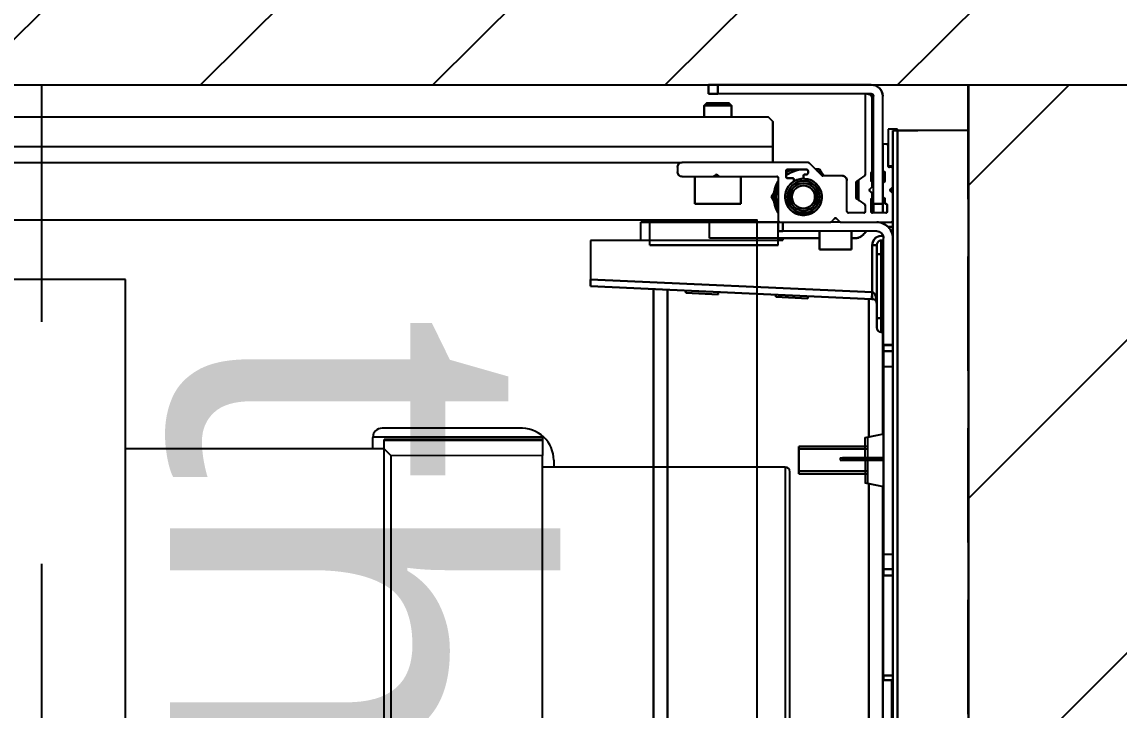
# Model space of a CAD drawing. Extents: x -2932 to 12371, y 2178 to 6224.
# Drawn here: x 5266.43 to 5290.38, y 4120.73 to 4135.76 of the extents above; entities that cross this region are included whole.
import ezdxf
from ezdxf import colors
from ezdxf.entities.mleader import LeaderData, LeaderLine
from ezdxf.math import Vec2, Vec3

# ---------------------------------------------------------------- set-up
doc = ezdxf.new("R2010")
doc.units = 0
doc.header["$PDMODE"] = 67
for name, pattern in [('prlm_ef', [0.165, 0.1, -0.065]), ('Style de ligne -1', [0.41664, 0.20828, -0.20836]), ('Style de ligne -13', [0.147638, 0.098425, -0.049213])]:
    doc.linetypes.add(name, pattern=pattern)
doc.layers.get('0').update_dxf_attribs({"color": 252})
doc.layers.add('_GAZELEC-BOITE INCORPO', color=36, linetype='Continuous', lineweight=18)
doc.layers.add('_GAZELEC-RESERVATION', color=1, linetype='Continuous', lineweight=18)
for name, color, linetype in [('_GAZELEC-EAU CHAUDE', 1, 'Continuous'), ('B aménagement intérieur', 252, 'Continuous'), ('B GÈnÈral_Hatch', 252, 'Continuous'), ('B Général', 252, 'Continuous'), ('C ANNOTATIONS-prestations', 252, 'Continuous'), ('D SURFACES-shab', 252, 'Continuous'), ('GAZ-GAZ N-1', 202, 'Continuous'), ('MTI900_Alu', 252, 'Continuous'), ('prlm-CHAUFF', 30, 'Continuous'), ('prlm-EAU-EF', 161, 'Continuous')]:
    doc.layers.add(name, color=color, linetype=linetype)
doc.styles.add('Arial', font='arial.ttf')
doc.styles.add('prlm-chauff', font='trebucbi.ttf', dxfattribs={"height": 18})
doc.styles.get("Standard").update_dxf_attribs({"font": 'isocp.shx', "height": 15})
doc.dimstyles.new('200', dxfattribs={"dimscale": 0.1, "dimtxt": 150, "dimasz": 25, "dimexe": 50, "dimexo": 50, "dimgap": 20, "dimtad": 1, "dimdec": 0, "dimdsep": 46, "dimtxsty": 'Arial', "dimblk1": 'DOTBLANK', "dimblk2": 'DOTBLANK', "dimsah": 1, "dimcen": 25, "dimclrd": 5, "dimclre": 5, "dimadec": 0, "dimazin": 0, "dimtfac": 1, "dimtdec": 0, "dimtmove": 0, "dimatfit": 3, "dimldrblk": 'DOTBLANK', "dimfxl": 50, "dimtolj": 1, "dimtzin": 0, "dimarcsym": 0})

# ---------------------------------------------------------------- blocks, each defined once
blk = doc.blocks.new('A n1.Groupe-6-1')
at = {"layer": 'B Général', "linetype": 'Style de ligne -1', "ltscale": 25.4, "flags": 128}
blk.add_lwpolyline([(-35.4, 7.6), (35.6, 7.6), (35.6, -32.4), (-35.4, -32.4)], close=True, dxfattribs=at)
blk = doc.blocks.new('A n1.WC-plan-PMR')
at = {"layer": 'B Général'}
blk.add_blockref('A n1.Groupe-6-1', (0, 0), dxfattribs=at)
blk = doc.blocks.new('A n1.Groupe-7-1')
at = {"layer": 'B GÈnÈral_Hatch', "linetype": 'Continuous'}
h = blk.add_hatch(dxfattribs=at)
h.set_pattern_fill('F_P__SOFFITE', color=256, style=0, pattern_type=2)
h.set_pattern_definition([(45, (0, 0.2205), (-3.5277778, 3.3072917), [])])
h.paths.add_polyline_path([(5287.089, 4134.389), (5417.089, 4134.389), (5417.089, 3989.389), (5287.089, 3989.389)])
at = {"layer": 'B Général', "linetype": 'Style de ligne -13', "ltscale": 25.4, "flags": 128}
blk.add_lwpolyline([(5287.089, 4134.389), (5417.089, 4134.389), (5417.089, 3989.389), (5287.089, 3989.389)], close=True, dxfattribs=at)
at = {"layer": 'D SURFACES-shab', "lineweight": 18, "flags": 128}
blk.add_lwpolyline([(5287.089, 3989.389), (5287.089, 4134.389), (5417.089, 4134.389), (5417.089, 3989.389)], close=True, dxfattribs=at)
at = {"layer": 'B Général', "rotation": 180}
blk.add_blockref('A n1.WC-plan-PMR', (5302.465, 4101.989), dxfattribs=at)
blk = doc.blocks.new('A n1.gaine 150_70')
at = {"layer": 'B Général', "linetype": 'Continuous'}
blk.add_line((18.5, 36.305), (-69, 36.305), dxfattribs=at)
at = {"layer": 'B Général', "linetype": 'Continuous', "flags": 128}
for points in [[(-70, 36.305), (19.5, 36.305), (19.5, -2.715), (-70, -2.715)], [(-70, -2.7), (-70, 36.3), (19.5, 36.3), (19.5, -2.7)]]:
    blk.add_lwpolyline(points, close=True, dxfattribs=at)
at = {"layer": 'C ANNOTATIONS-prestations'}
for p, q in [((-69, 36.305), (-69, 35.205)), ((-69, 35.205), (-69, 34.755)), ((-69.03, 34.755), (-69.03, 34.555)), ((-69, 34.755), (-69.03, 34.755)), ((-69, 34.655), (-69, 34.755)), ((-69, 34.755), (18.5, 34.755)), ((-69.03, 34.555), (-68.23, 34.555)), ((18.5, 34.655), (-69, 34.655)), ((-68.7, 34.525), (-68.7, 34.465)), ((-68.23, 34.555), (-68.67, 34.555)), ((-68.23, 34.555), (-68.23, 34.655)), ((-68.2, 34.625), (-68.2, 34.585)), ((-67.771, 34.655), (-67.721, 34.606)), ((-67.736, 34.62), (-67.664, 34.62)), ((-67.679, 34.606), (-67.629, 34.655)), ((-67.4, 34.505), (-67.4, 34.485)), ((-67.23, 34.535), (-67.37, 34.535)), ((-67.2, 34.505), (-67.2, 34.215)), ((-67, 34.625), (-67, 34.655)), ((-67, 33.517), (-67, 34.625)), ((-66.9, 34.55), (-66.9, 34.655)), ((-64.317, 34.455), (-64.317, 34.655)), ((-64.182, 34.655), (-64.182, 34.455)), ((-63.85, 34.455), (-63.85, 34.655)), ((-59.75, 34.455), (-59.75, 34.655)), ((-59.418, 34.455), (-59.418, 34.655)), ((-59.283, 34.655), (-59.283, 34.455)), ((-57.1, 34.455), (-57.1, 34.655)), ((-57, 34.655), (-57, 34.455)), ((-23.583, 34.635), (-57, 34.635)), ((-67.4, 34.435), (-69.75, 34.435)), ((-68.67, 34.435), (-68.135, 34.435)), ((-67.904, 34.485), (-68.076, 34.485)), ((-67.94, 34.485), (-67.901, 34.446)), ((-67.901, 34.446), (-67.868, 34.446)), ((-67.845, 34.435), (-67.56, 34.435)), ((-67.537, 34.446), (-67.499, 34.446)), ((-67.4, 34.485), (-67.501, 34.485)), ((-67.499, 34.446), (-67.46, 34.485)), ((-67.4, 34.435), (-67.2, 34.435)), ((-67.4, 34.235), (-67.4, 34.435)), ((-66.8, 34.305), (-66.8, 32.255)), ((-64.317, 34.455), (-66.65, 34.455)), ((-66.6, 34.405), (-66.6, 34.455)), ((-66.6, 34.405), (-66.3, 34.405)), ((-66.3, 34.305), (-66.5, 34.305)), ((-66.5, 34.205), (-66.5, 34.305)), ((-66.3, 34.455), (-66.3, 34.405)), ((-66.3, 34.405), (-64.9, 34.405)), ((-66.3, 34.405), (-66.3, 34.305)), ((-64.9, 34.305), (-66.3, 34.305)), ((-64.9, 34.405), (-64.9, 34.455)), ((-64.9, 34.405), (-64.6, 34.405)), ((-64.9, 34.405), (-64.9, 34.305)), ((-64.7, 34.305), (-64.9, 34.305)), ((-64.6, 34.455), (-64.6, 34.405)), ((-62.366, 34.435), (-64.6, 34.435)), ((-64.182, 34.455), (-64.317, 34.455)), ((-63.85, 34.455), (-64.182, 34.455)), ((-59.75, 34.455), (-63.85, 34.455)), ((-62.37, 34.455), (-62.3, 34.105)), ((-61.85, 34.455), (-61.85, 33.696)), ((-61.8, 34.455), (-61.8, 33.696)), ((-61.3, 34.105), (-61.23, 34.455)), ((-23.65, 34.435), (-61.234, 34.435)), ((-59.418, 34.455), (-59.75, 34.455)), ((-59.283, 34.455), (-59.418, 34.455)), ((-57.1, 34.455), (-59.283, 34.455)), ((-57, 34.455), (-57.1, 34.455)), ((-70, 34.185), (-70, 30.835)), ((-69.8, 34.185), (-69.8, 30.835)), ((-69.8, 34.105), (-69.8, 34.085)), ((-69.77, 34.055), (-68.041, 34.055)), ((-67.4, 34.235), (-69.75, 34.235)), ((-68.105, 34.205), (-69.7, 34.205)), ((-68.077, 34.185), (-67.903, 34.185)), ((-68.016, 34.042), (-67.929, 33.918)), ((-67.9, 34.235), (-67.9, 34.185)), ((-67.783, 34.205), (-67.875, 34.205)), ((-67.857, 34.185), (-67.857, 34.235)), ((-67.762, 34.196), (-67.721, 34.156)), ((-67.679, 34.156), (-67.638, 34.196)), ((-67.53, 34.205), (-67.617, 34.205)), ((-67.543, 34.185), (-67.543, 34.235)), ((-67.23, 34.185), (-67.502, 34.185)), ((-67.5, 34.185), (-67.5, 34.235)), ((-67.471, 33.918), (-67.384, 34.042)), ((-67.2, 34.235), (-67.4, 34.235)), ((-67.359, 34.055), (-67.23, 34.055)), ((-67.2, 34.025), (-67.2, 33.685)), ((-65.471, 34.205), (-66.5, 34.205)), ((-65.75, 28.055), (-65.471, 34.205)), ((-65.321, 34.198), (-65.6, 28.055)), ((-65.471, 34.205), (-65.47, 34.21)), ((-65.321, 34.198), (-65.471, 34.205)), ((-65.324, 34.135), (-62.306, 34.135)), ((-65.32, 34.21), (-65.321, 34.198)), ((-62.3, 34.105), (-61.85, 34.105)), ((-62.1, 34.105), (-62.1, 32.605)), ((-62.039, 34.105), (-62.039, 32.605)), ((-61.8, 34.105), (-61.3, 34.105)), ((-61.561, 34.105), (-61.561, 32.605)), ((-61.5, 32.605), (-61.5, 34.105)), ((-61.294, 34.135), (-23.75, 34.135)), ((-67.904, 33.905), (-67.496, 33.905)), ((-67.9, 33.905), (-67.9, 33.875)), ((-67.9, 33.875), (-67.5, 33.875)), ((-67.9, 33.875), (-67.88, 33.855)), ((-67.88, 33.855), (-67.52, 33.855)), ((-67.857, 33.855), (-67.857, 33.905)), ((-67.543, 33.855), (-67.543, 33.905)), ((-67.52, 33.855), (-67.5, 33.875)), ((-67.5, 33.875), (-67.5, 33.905)), ((-66.65, 33.755), (-66.65, 33.852)), ((-68.01, 33.555), (-68.01, 33.127)), ((-67.23, 33.655), (-67.91, 33.655)), ((-66.4, 33.755), (-66.8, 33.755)), ((-66.4, 33.055), (-66.4, 33.755)), ((-61.85, 33.696), (-61.8, 33.696)), ((-61.85, 33.696), (-61.85, 33.56)), ((-61.85, 33.56), (-61.8, 33.56)), ((-61.8, 33.696), (-61.8, 33.56)), ((-67.079, 33.426), (-67.009, 33.496)), ((-67.009, 33.314), (-67.079, 33.384)), ((-67, 33.517), (-67, 33.293)), ((-67, 32.185), (-67, 33.293)), ((-68.019, 33.106), (-68.291, 32.834)), ((-68.156, 33.055), (-68.056, 33.113)), ((-68.156, 32.969), (-68.156, 33.055)), ((-66.8, 33.055), (-66.4, 33.055)), ((-66.65, 32.155), (-66.65, 33.055)), ((-68.3, 32.813), (-68.3, 30.055)), ((-67.2, 32.899), (-67.2, 32.511)), ((-68.15, 32.775), (-68.15, 32.355)), ((-68.07, 32.805), (-68.12, 32.805)), ((-68.04, 32.735), (-68.04, 32.775)), ((-67.979, 32.705), (-68.01, 32.705)), ((-65.334, 32.803), (-65.384, 32.805)), ((-65.334, 32.803), (-65.366, 32.101)), ((-61.5, 32.605), (-62.1, 32.605)), ((-68.104, 32.325), (-68.15, 32.351)), ((-67.96, 32.355), (-67.96, 32.465)), ((-67.93, 32.495), (-67.907, 32.495)), ((-68.12, 32.325), (-67.99, 32.325)), ((-68, 30.867), (-68, 32.125)), ((-67.97, 32.155), (-67.03, 32.155)), ((-67, 32.255), (-66.8, 32.255)), ((-67, 32.155), (-67, 32.185)), ((-67, 30.655), (-67, 32.155)), ((-66.8, 32.155), (-67, 32.155)), ((-66.8, 32.255), (-66.8, 32.155)), ((-66.65, 32.155), (-66.8, 32.155)), ((-66.65, 32.257), (-66.61, 32.255)), ((-66.5, 32.155), (-66.65, 32.155)), ((-66.65, 32.155), (-66.65, 30.655)), ((-66.61, 32.255), (-66.601, 28.055)), ((-66.5, 29.355), (-66.5, 32.155)), ((-65.416, 32.104), (-65.366, 32.101)), ((-69.2, 32.035), (-69.3, 31.935)), ((-69.3, 1.435), (-69.3, 31.935)), ((-69.2, 32.035), (-68.65, 32.035)), ((-68.65, 32.035), (-68.3, 32.035)), ((-68.65, 1.335), (-68.65, 32.035)), ((-67.55, 32.005), (-67.65, 32.063)), ((-67.45, 32.063), (-67.55, 32.005)), ((-69.55, 31.135), (-69.6, 31.085)), ((-69.55, 30.535), (-69.55, 31.135)), ((-69.3, 31.135), (-69.55, 31.135)), ((-67.4, 31.335), (-68, 31.335)), ((-67.4, 30.335), (-67.4, 31.335)), ((-69.6, 31.085), (-69.6, 30.585)), ((-70, 30.635), (-70, 30.835)), ((-70, 30.835), (-69.8, 30.835)), ((-69.8, 30.835), (-69.8, 30.635)), ((-68.029, 30.826), (-68.009, 30.846)), ((-68.009, 30.764), (-68.029, 30.784)), ((-68, 30.743), (-68, 30.867)), ((-68, 30.055), (-68, 30.743)), ((-65.423, 30.841), (-65.473, 30.843)), ((-65.423, 30.841), (-65.455, 30.139)), ((-69.8, 30.635), (-70, 30.635)), ((-69.6, 30.585), (-69.55, 30.535)), ((-69.55, 30.535), (-69.3, 30.535)), ((-67, 29.355), (-67, 30.655)), ((-66.65, 30.655), (-67, 30.655)), ((-68, 30.335), (-67.4, 30.335)), ((-68.3, 3.285), (-68.3, 30.055)), ((-68.2, 29.955), (-68.1, 29.955)), ((-65.505, 30.142), (-65.455, 30.139)), ((-65.524, 29.735), (-23.925, 29.735)), ((-67, 29.155), (-67, 29.355)), ((-66.5, 29.355), (-67, 29.355)), ((-65.537, 29.435), (-23.925, 29.435)), ((-66.603, 29.155), (-67, 29.155)), ((-66.601, 28.055), (-65.75, 28.055)), ((-65.6, 28.055), (-65.75, 28.055))]:
    blk.add_line(p, q, dxfattribs=at)
at = {"layer": 'C ANNOTATIONS-prestations', "flags": 128}
for points in [[(-68.67, 34.555, 0.198912), (-68.691, 34.546, 0.198912), (-68.7, 34.525)], [(-68.23, 34.555, 0.198912), (-68.209, 34.564, 0.198912), (-68.2, 34.585)], [(-68.17, 34.655, 0.198912), (-68.191, 34.646, 0.198912), (-68.2, 34.625)], [(-67.721, 34.606, 0.198912), (-67.7, 34.597, 0.198912), (-67.679, 34.606)], [(-67.37, 34.535, 0.198912), (-67.391, 34.526, 0.198912), (-67.4, 34.505)], [(-67.2, 34.505, 0.198912), (-67.209, 34.526, 0.198912), (-67.23, 34.535)], [(-67, 34.625, 0.198912), (-67.009, 34.646, 0.198912), (-67.03, 34.655)], [(-66.65, 34.655, 0.198912), (-66.897, 34.552, 0.198912), (-67, 34.305)], [(-69.75, 34.435, 0.198912), (-69.927, 34.362, 0.198912), (-70, 34.185)], [(-68.7, 34.465, 0.198912), (-68.691, 34.444, 0.198912), (-68.67, 34.435)], [(-68.135, 34.435, 0.17724), (-68.116, 34.442, 0.17724), (-68.105, 34.46)], [(-68.076, 34.485, 0.17724), (-68.095, 34.478, 0.17724), (-68.105, 34.46)], [(-67.875, 34.46, 0.17724), (-67.885, 34.478, 0.17724), (-67.904, 34.485)], [(-67.9, 34.435, 0.013224), (-67.9, 34.44, 0.013224), (-67.901, 34.446)], [(-67.875, 34.46, 0.17724), (-67.864, 34.442, 0.17724), (-67.845, 34.435)], [(-67.56, 34.435, 0.17724), (-67.541, 34.442, 0.17724), (-67.53, 34.46)], [(-67.501, 34.485, 0.17724), (-67.52, 34.478, 0.17724), (-67.53, 34.46)], [(-67.499, 34.446, 0.013224), (-67.5, 34.44, 0.013224), (-67.5, 34.435)], [(-66.65, 34.455, 0.198912), (-66.756, 34.411, 0.198912), (-66.8, 34.305)], [(-66.695, 34.448, 0.227222), (-66.656, 34.28, 0.227222), (-66.5, 34.205)], [(-66.6, 34.405, 0.198912), (-66.571, 34.334, 0.198912), (-66.5, 34.305)], [(-65.22, 34.305, 0.193016), (-65.289, 34.277, 0.193016), (-65.32, 34.21)], [(-64.7, 34.305, 0.198912), (-64.629, 34.334, 0.198912), (-64.6, 34.405)], [(-69.75, 34.235, 0.198912), (-69.785, 34.22, 0.198912), (-69.8, 34.185)], [(-69.7, 34.205, 0.198912), (-69.771, 34.176, 0.198912), (-69.8, 34.105)], [(-69.8, 34.085, 0.198912), (-69.791, 34.064, 0.198912), (-69.77, 34.055)], [(-68.105, 34.205, 0.155096), (-68.094, 34.191, 0.155096), (-68.077, 34.185)], [(-68.016, 34.042, 0.120588), (-68.027, 34.052, 0.120588), (-68.041, 34.055)], [(-67.903, 34.185, 0.155096), (-67.886, 34.191, 0.155096), (-67.875, 34.205)], [(-67.762, 34.196, 0.098491), (-67.772, 34.203, 0.098491), (-67.783, 34.205)], [(-67.721, 34.156, 0.198912), (-67.7, 34.147, 0.198912), (-67.679, 34.156)], [(-67.617, 34.205, 0.098491), (-67.628, 34.203, 0.098491), (-67.638, 34.196)], [(-67.53, 34.205, 0.155096), (-67.519, 34.191, 0.155096), (-67.502, 34.185)], [(-67.359, 34.055, 0.120588), (-67.373, 34.052, 0.120588), (-67.384, 34.042)], [(-67.23, 34.185, 0.198912), (-67.209, 34.194, 0.198912), (-67.2, 34.215)], [(-67.2, 34.025, 0.198912), (-67.209, 34.046, 0.198912), (-67.23, 34.055)], [(-66.8, 34.087, 0.028434), (-66.763, 34.044, 0.028434), (-66.722, 34.005)], [(-67.929, 33.918, 0.120588), (-67.918, 33.908, 0.120588), (-67.904, 33.905)], [(-67.496, 33.905, 0.120588), (-67.482, 33.908, 0.120588), (-67.471, 33.918)], [(-66.65, 33.852, 0.109774), (-66.669, 33.936, 0.109774), (-66.722, 34.005)], [(-67.91, 33.655, 0.198912), (-67.981, 33.626, 0.198912), (-68.01, 33.555)], [(-67.23, 33.655, 0.198912), (-67.209, 33.664, 0.198912), (-67.2, 33.685)], [(-67.079, 33.426, 0.198912), (-67.088, 33.405, 0.198912), (-67.079, 33.384)], [(-67.009, 33.496, 0.098491), (-67.002, 33.506, 0.098491), (-67, 33.517)], [(-67, 33.293, 0.098491), (-67.002, 33.304, 0.098491), (-67.009, 33.314)], [(-68.01, 33.164, 0.041018), (-68.079, 33.083, 0.041018), (-68.133, 32.992)], [(-68.019, 33.106, 0.098491), (-68.012, 33.116, 0.098491), (-68.01, 33.127)], [(-67.882, 32.482, 0.366532), (-67.384, 32.341, 0.366532), (-67.164, 32.808, 0.366532), (-67.588, 33.103, 0.366532), (-67.949, 32.733)], [(-68.291, 32.834, 0.098491), (-68.298, 32.824, 0.098491), (-68.3, 32.813)], [(-68.12, 32.805, 0.198912), (-68.141, 32.796, 0.198912), (-68.15, 32.775)], [(-68.143, 32.794, 0.018566), (-68.148, 32.75, 0.018566), (-68.15, 32.705)], [(-68.15, 32.705, 0.085942), (-68.115, 32.503, 0.085942), (-68.014, 32.325)], [(-68.04, 32.775, 0.198912), (-68.049, 32.796, 0.198912), (-68.07, 32.805)], [(-68.04, 32.735, 0.198912), (-68.031, 32.714, 0.198912), (-68.01, 32.705)], [(-67.979, 32.705, 0.189855), (-67.958, 32.713, 0.189855), (-67.949, 32.733)], [(-67.949, 32.733, 0.008728), (-67.95, 32.719, 0.008728), (-67.95, 32.705)], [(-67.95, 32.705, 0.074153), (-67.933, 32.588, 0.074153), (-67.882, 32.482)], [(-68.15, 32.455, 0.02871), (-68.117, 32.388, 0.02871), (-68.077, 32.325)], [(-68.15, 32.355, 0.198912), (-68.141, 32.334, 0.198912), (-68.12, 32.325)], [(-67.99, 32.325, 0.198912), (-67.969, 32.334, 0.198912), (-67.96, 32.355)], [(-67.93, 32.495, 0.198912), (-67.951, 32.486, 0.198912), (-67.96, 32.465)], [(-67.882, 32.482, 0.122946), (-67.893, 32.491, 0.122946), (-67.907, 32.495)], [(-67.97, 32.155, 0.198912), (-67.991, 32.146, 0.198912), (-68, 32.125)], [(-67.896, 32.155, 0.14145), (-67.55, 32.055, 0.14145), (-67.204, 32.155)], [(-67.79, 32.155, 0.103148), (-67.55, 32.105, 0.103148), (-67.31, 32.155)], [(-67.03, 32.155, 0.198912), (-67.009, 32.164, 0.198912), (-67, 32.185)], [(-68.029, 30.826, 0.198912), (-68.038, 30.805, 0.198912), (-68.029, 30.784)], [(-68.009, 30.846, 0.098491), (-68.002, 30.856, 0.098491), (-68, 30.867)], [(-68, 30.743, 0.098491), (-68.002, 30.754, 0.098491), (-68.009, 30.764)], [(-68.3, 30.055, 0.198912), (-68.271, 29.984, 0.198912), (-68.2, 29.955)], [(-68.1, 29.955, 0.198912), (-68.029, 29.984, 0.198912), (-68, 30.055)]]:
    blk.add_lwpolyline(points, format="xyb", dxfattribs=at)
at = {"layer": 'C ANNOTATIONS-prestations'}
for radius in [0.35, 0.3, 0.25]:
    blk.add_circle((-67.55, 32.705), radius, dxfattribs=at)
for points, knots in [([(-65.22, 34.305), (-65.254, 34.305), (-65.318, 34.298), (-65.367, 34.286), (-65.396, 34.276), (-65.421, 34.265), (-65.441, 34.252), (-65.453, 34.242), (-65.462, 34.232), (-65.469, 34.218), (-65.47, 34.211), (-65.47, 34.21), (-65.47, 34.21)], [0, 0, 0, 1, 2, 3, 4, 5, 6, 7, 8, 9, 9, 10, 10, 10]), ([(-65.47, 34.21), (-65.431, 34.208), (-65.38, 34.207), (-65.352, 34.207), (-65.333, 34.207), (-65.324, 34.208), (-65.322, 34.209), (-65.321, 34.209), (-65.32, 34.209), (-65.32, 34.209), (-65.32, 34.21)], [0, 0, 0, 1, 2, 3, 4, 5, 6, 7, 7, 8, 8, 8])]:
    blk.add_open_spline(points, degree=2, knots=knots, dxfattribs=at)
blk = doc.blocks.new('xi.thema+')
at = {"layer": 'prlm-CHAUFF', "color": 0}
blk.add_lwpolyline([(-20.9, 0), (-20.9, 34.4), (20.9, 34.4), (20.9, 0)], close=True, dxfattribs=at)
at = {"layer": 'prlm-CHAUFF', "color": 0, "insert": (0, 25.539), "char_height": 8, "width": 7.19706, "attachment_point": 5, "style": 'prlm-chauff'}
blk.add_mtext('thema+', dxfattribs=at)
blk = doc.blocks.new('A n0.MTI900_Alu_390')
at = {"layer": 'MTI900_Alu', "color": 1, "linetype": 'Continuous'}
for p, q in [((-4.34, -0.405), (-4.34, -3.475)), ((-4.405, -0.415), (-4.405, -3.465)), ((-4.305, -0.6), (-4.305, -3.277)), ((-4.1351, -3.077), (-4.136, -3.497)), ((-4.1351, -3.077), (-4.05, -3.077)), ((-4.0221, -3.692), (-4.05, -3.077)), ((-4.05, -3.077), (-4.035, -3.077)), ((-4.035, -3.077), (-4.0071, -3.6913)), ((-4.175, -3.207), (-4.175, -3.187)), ((-4.1353, -3.187), (-4.175, -3.187)), ((-4.175, -3.337), (-4.175, -3.207)), ((-4.125, -3.207), (-4.175, -3.207)), ((-4.125, -3.487), (-4.125, -3.207)), ((-0.2775, -3.215), (-4.0287, -3.215)), ((-0.2775, -3.245), (-4.0274, -3.245)), ((-4.305, -3.5528), (-4.305, -3.277)), ((-4.295, -3.267), (-4.285, -3.267)), ((-4.275, -3.277), (-4.275, -3.3458)), ((-4.215, -3.305), (-4.275, -3.305)), ((-4.215, -3.405), (-4.215, -3.305)), ((-4.0205, -3.2854), (-4.0255, -3.2857)), ((-4.0205, -3.2854), (-4.0173, -3.3556)), ((-4.43, -3.325), (-4.435, -3.33)), ((-4.43, -3.385), (-4.43, -3.325)), ((-4.405, -3.325), (-4.43, -3.325)), ((-4.475, -3.355), (-4.475, -3.335)), ((-4.475, -3.335), (-4.455, -3.335)), ((-4.455, -3.335), (-4.455, -3.355)), ((-4.435, -3.33), (-4.435, -3.38)), ((-4.2759, -3.3479), (-4.2779, -3.3499)), ((-4.275, -3.3582), (-4.275, -3.3458)), ((-4.175, -3.487), (-4.175, -3.337)), ((-4.14, -3.337), (-4.175, -3.337)), ((-4.14, -3.487), (-4.14, -3.337)), ((-4.475, -3.69), (-4.475, -3.355)), ((-4.455, -3.355), (-4.475, -3.355)), ((-4.455, -3.69), (-4.455, -3.355)), ((-4.2779, -3.3541), (-4.2759, -3.3561)), ((-4.275, -3.3582), (-4.275, -3.484)), ((-4.0223, -3.3558), (-4.0173, -3.3556)), ((-4.435, -3.38), (-4.43, -3.385)), ((-4.43, -3.385), (-4.405, -3.385)), ((-4.275, -3.405), (-4.215, -3.405)), ((-4.405, -3.465), (-4.395, -3.475)), ((-4.24, -3.4778), (-4.23, -3.472)), ((-4.23, -3.472), (-4.22, -3.4778)), ((-4.34, -3.475), (-4.395, -3.475)), ((-4.305, -3.475), (-4.34, -3.475)), ((-4.272, -3.487), (-4.178, -3.487)), ((-4.175, -3.49), (-4.175, -3.487)), ((-4.175, -3.487), (-4.155, -3.487)), ((-4.175, -3.49), (-4.175, -3.6008)), ((-4.14, -3.487), (-4.155, -3.487)), ((-4.155, -3.487), (-4.155, -3.497)), ((-4.125, -3.487), (-4.14, -3.487)), ((-4.14, -3.577), (-4.14, -3.487)), ((-4.0116, -3.4816), (-4.0166, -3.4819)), ((-4.0116, -3.4816), (-4.0084, -3.5518)), ((-4.29, -3.5066), (-4.2854, -3.504)), ((-4.29, -3.507), (-4.29, -3.549)), ((-4.274, -3.504), (-4.287, -3.504)), ((-4.271, -3.518), (-4.271, -3.507)), ((-4.155, -3.497), (-4.175, -3.497)), ((-4.155, -3.702), (-4.155, -3.497)), ((-4.136, -3.497), (-4.14, -3.4972)), ((-4.276, -3.542), (-4.2729, -3.542)), ((-4.2657, -3.521), (-4.268, -3.521)), ((-4.195, -3.5614), (-4.195, -3.5226)), ((-3.685, -3.532), (-3.625, -3.532)), ((-3.685, -3.532), (-3.685, -3.677)), ((-3.6789, -3.677), (-3.6789, -3.532)), ((-3.6311, -3.677), (-3.6311, -3.532)), ((-3.625, -3.677), (-3.625, -3.532)), ((-4.2769, -3.5821), (-4.3041, -3.5549)), ((-4.2906, -3.577), (-4.2906, -3.5684)), ((-4.287, -3.552), (-4.282, -3.552)), ((-4.279, -3.549), (-4.279, -3.545)), ((-4.0134, -3.552), (-4.0084, -3.5518)), ((-4.2806, -3.5828), (-4.2906, -3.577)), ((-4.276, -3.627), (-4.276, -3.5842)), ((-4.115, -3.577), (-4.155, -3.577)), ((-4.115, -3.647), (-4.115, -3.577)), ((-4.1759, -3.6029), (-4.1829, -3.6099)), ((-4.1829, -3.6141), (-4.1759, -3.6211)), ((-4.175, -3.6232), (-4.175, -3.6008)), ((-4.198, -3.637), (-4.266, -3.637)), ((-4.195, -3.674), (-4.195, -3.64)), ((-4.175, -3.6232), (-4.175, -3.734)), ((-3.66, -3.6225), (-3.655, -3.6225)), ((-3.66, -3.6225), (-3.66, -3.6361)), ((-3.66, -3.6361), (-3.655, -3.6361)), ((-3.66, -3.6361), (-3.66, -3.717)), ((-3.655, -3.6225), (-3.655, -3.6361)), ((-3.655, -3.6361), (-3.655, -3.717)), ((-4.2766, -3.6757), (-4.2679, -3.6633)), ((-4.2654, -3.662), (-4.2246, -3.662)), ((-4.263, -3.657), (-4.265, -3.659)), ((-4.225, -3.659), (-4.265, -3.659)), ((-4.265, -3.659), (-4.265, -3.662)), ((-4.227, -3.657), (-4.263, -3.657)), ((-4.2607, -3.657), (-4.2607, -3.662)), ((-4.2293, -3.657), (-4.2293, -3.662)), ((-4.225, -3.659), (-4.227, -3.657)), ((-4.225, -3.662), (-4.225, -3.659)), ((-4.2221, -3.6633), (-4.2134, -3.6757)), ((-4.155, -3.647), (-4.115, -3.647)), ((-4.14, -3.6567), (-4.14, -3.647)), ((-4.455, -3.682), (-4.455, -3.68)), ((-4.452, -3.677), (-4.2791, -3.677)), ((-4.2471, -3.6871), (-4.2521, -3.692)), ((-4.2379, -3.692), (-4.2429, -3.6871)), ((-4.2109, -3.677), (-4.198, -3.677)), ((-3.7066, -3.685), (-4.0074, -3.685)), ((-3.705, -3.677), (-3.713, -3.717)), ((-3.66, -3.677), (-3.705, -3.677)), ((-3.655, -3.677), (-3.605, -3.677)), ((-3.597, -3.717), (-3.605, -3.677)), ((-0.26, -3.685), (-3.6034, -3.685)), ((-4.215, -3.695), (-4.45, -3.695)), ((-4.2855, -3.692), (-4.445, -3.692)), ((-4.2653, -3.69), (-4.2827, -3.69)), ((-4.265, -3.69), (-4.265, -3.695)), ((-4.2521, -3.692), (-4.2625, -3.692)), ((-4.2607, -3.69), (-4.2607, -3.695)), ((-4.228, -3.692), (-4.2379, -3.692)), ((-4.2293, -3.69), (-4.2293, -3.695)), ((-4.2252, -3.69), (-4.198, -3.69)), ((-4.225, -3.695), (-4.225, -3.69)), ((-4.215, -3.715), (-4.215, -3.695)), ((-4.215, -3.695), (-4.195, -3.695)), ((-4.195, -3.722), (-4.195, -3.693)), ((-4.135, -3.717), (-4.135, -3.712)), ((-4.105, -3.712), (-4.135, -3.712)), ((-4.125, -3.692), (-4.0221, -3.692)), ((-4.125, -3.702), (-4.125, -3.692)), ((-4.125, -3.702), (-4.105, -3.702)), ((-4.105, -3.702), (-3.965, -3.702)), ((-4.105, -3.702), (-4.105, -3.712)), ((-4.105, -3.712), (-4.105, -3.717)), ((-3.965, -3.712), (-4.105, -3.712)), ((-4.0071, -3.6913), (-4.0221, -3.692)), ((-4.022, -3.6925), (-4.0221, -3.692)), ((-4.0071, -3.6913), (-4.007, -3.6925)), ((-3.965, -3.702), (-3.945, -3.702)), ((-3.965, -3.702), (-3.965, -3.712)), ((-3.965, -3.717), (-3.965, -3.712)), ((-3.935, -3.712), (-3.965, -3.712)), ((-3.935, -3.712), (-3.935, -3.717)), ((-4.215, -3.715), (-4.45, -3.715)), ((-4.378, -3.747), (-4.378, -3.727)), ((-4.378, -3.727), (-4.298, -3.727)), ((-4.345, -3.724), (-4.345, -3.718)), ((-4.342, -3.715), (-4.2885, -3.715)), ((-4.298, -3.727), (-4.342, -3.727)), ((-4.298, -3.727), (-4.298, -3.737)), ((-4.295, -3.734), (-4.295, -3.73)), ((-4.2826, -3.72), (-4.2654, -3.72)), ((-4.2651, -3.7161), (-4.269, -3.72)), ((-4.2618, -3.7161), (-4.2651, -3.7161)), ((-4.2595, -3.715), (-4.231, -3.715)), ((-4.2471, -3.7321), (-4.2521, -3.737)), ((-4.2414, -3.7335), (-4.2486, -3.7335)), ((-4.2379, -3.737), (-4.2429, -3.7321)), ((-4.2249, -3.7161), (-4.2287, -3.7161)), ((-4.2251, -3.72), (-4.215, -3.72)), ((-4.221, -3.72), (-4.2249, -3.7161)), ((-4.195, -3.715), (-4.215, -3.715)), ((-4.215, -3.72), (-4.215, -3.722)), ((-4.212, -3.725), (-4.198, -3.725)), ((-4.175, -3.737), (-4.175, -3.734)), ((-4.165, -3.737), (-4.165, -3.7265)), ((-3.9067, -3.717), (-4.14, -3.717)), ((-3.935, -3.715), (-3.7126, -3.715)), ((-3.9067, -3.737), (-3.9067, -3.717)), ((-3.9067, -3.717), (-3.8932, -3.717)), ((-3.8932, -3.717), (-3.86, -3.717)), ((-3.8932, -3.717), (-3.8932, -3.737)), ((-3.86, -3.717), (-3.45, -3.717)), ((-3.86, -3.717), (-3.86, -3.737)), ((-3.5974, -3.715), (-0.25, -3.715)), ((-3.45, -3.717), (-3.45, -3.737)), ((-3.45, -3.717), (-3.4168, -3.717)), ((-3.4168, -3.737), (-3.4168, -3.717)), ((-3.4168, -3.717), (-3.4033, -3.717)), ((-3.185, -3.717), (-3.4033, -3.717)), ((-3.4033, -3.717), (-3.4033, -3.737)), ((-3.185, -3.717), (-3.175, -3.717)), ((-3.185, -3.737), (-3.185, -3.717)), ((-3.175, -3.717), (-3.175, -3.737)), ((-3.175, -3.735), (-0.2433, -3.735)), ((-4.375, -3.747), (-4.378, -3.747)), ((-4.375, -3.737), (4.375, -3.737)), ((-4.375, -3.747), (-4.375, -3.737)), ((4.375, -3.747), (-4.375, -3.747)), ((-4.375, -3.747), (-4.375, -3.792)), ((-4.375, -3.902), (-4.375, -3.792)), ((-4.375, -3.902), (4.375, -3.902))]:
    blk.add_line(p, q, dxfattribs=at)
for radius in [0.035, 0.03, 0.025]:
    blk.add_circle((-4.23, -3.542), radius, dxfattribs=at)
for centre, radius, start, end in [((-4.295, -3.277), 0.01, 90, 180), ((-4.285, -3.277), 0.01, 0, 90), ((-4.2758, -3.352), 0.003, 135, 225), ((-4.278, -3.3458), 0.003, 315, 0), ((-4.278, -3.3582), 0.003, 0, 45), ((-4.272, -3.484), 0.003, 180, 270), ((-4.23, -3.542), 0.065, 57.7958, 122.2042), ((-4.23, -3.542), 0.06, 66.4435, 113.5565), ((-4.178, -3.49), 0.003, 0, 90), ((-4.287, -3.507), 0.003, 90, 180), ((-4.23, -3.542), 0.06, 140.7035, 188.509), ((-4.23, -3.542), 0.065, 144.2242, 157.3801), ((-4.274, -3.507), 0.003, 0, 90), ((-4.268, -3.518), 0.003, 180, 270), ((-4.23, -3.542), 0.04, 146.0728, 184.0006), ((-4.23, -3.542), 0.04, 184.0006, 146.0728), ((-4.2657, -3.518), 0.003, 270, 326.0728), ((-4.276, -3.545), 0.003, 90, 180), ((-4.2729, -3.545), 0.003, 4.0006, 90), ((-4.302, -3.5528), 0.003, 180, 225), ((-4.287, -3.549), 0.003, 180, 270), ((-4.282, -3.549), 0.003, 270, 0), ((-4.23, -3.542), 0.065, 206.162, 224.9525), ((-4.279, -3.5842), 0.003, 0, 45), ((-4.1808, -3.612), 0.003, 135, 225), ((-4.178, -3.6008), 0.003, 315, 0), ((-4.266, -3.627), 0.01, 180, 270), ((-4.198, -3.64), 0.003, 0, 90), ((-4.178, -3.6232), 0.003, 0, 45), ((-4.2654, -3.665), 0.003, 90, 145.008), ((-4.2246, -3.665), 0.003, 34.992, 90), ((-4.16, -3.6567), 0.02, 309.8841, 0), ((-4.452, -3.68), 0.003, 90, 180), ((-4.445, -3.682), 0.01, 180, 270), ((-4.2791, -3.674), 0.003, 270, 325.008), ((-4.245, -3.6892), 0.003, 45, 135), ((-4.2109, -3.674), 0.003, 214.992, 270), ((-4.198, -3.674), 0.003, 270, 0), ((-4.1151, -3.7104), 0.05, 129.8841, 142.9139), ((-4.45, -3.69), 0.025, 180, 270), ((-4.45, -3.69), 0.005, 180, 270), ((-4.2827, -3.693), 0.003, 90, 160.5288), ((-4.2653, -3.693), 0.003, 19.4712, 90), ((-4.2252, -3.693), 0.003, 90, 160.5288), ((-4.198, -3.693), 0.003, 0, 90), ((-4.14, -3.702), 0.035, 180, 270), ((-4.14, -3.702), 0.015, 180, 270), ((-4.125, -3.712), 0.02, 90, 192.412), ((-4.125, -3.712), 0.01, 90, 180), ((-3.997, -3.692), 0.01, 182.6026, 270), ((-3.945, -3.712), 0.01, 0, 90), ((-4.342, -3.718), 0.003, 90, 180), ((-4.342, -3.724), 0.003, 180, 270), ((-4.298, -3.73), 0.003, 0, 90), ((-4.292, -3.734), 0.003, 180, 270), ((-4.2885, -3.718), 0.003, 9.5941, 90), ((-4.2826, -3.717), 0.003, 189.5941, 270), ((-4.2654, -3.717), 0.003, 270, 350.4059), ((-4.275, -3.715), 0.01, 353.9388, 0), ((-4.2595, -3.718), 0.003, 90, 170.4059), ((-4.245, -3.7342), 0.003, 45, 135), ((-4.231, -3.718), 0.003, 9.5941, 90), ((-4.2251, -3.717), 0.003, 189.5941, 270), ((-4.215, -3.715), 0.01, 180, 186.0612), ((-4.212, -3.722), 0.003, 180, 270), ((-4.198, -3.722), 0.003, 270, 0), ((-4.178, -3.734), 0.003, 270, 0)]:
    blk.add_arc(centre, radius, start, end, dxfattribs=at)
for centre, major_axis, ratio, start_param, end_param in [((-4.022, -3.6931), (0.015, 0.0007), 0.045361, 0, 1.568734), ((-3.997, -3.692), (0.025, 0), 0.4, 3.187016, 4.712389)]:
    blk.add_ellipse(centre, major_axis=major_axis, ratio=ratio, start_param=start_param, end_param=end_param, dxfattribs=at)
blk = doc.blocks.new('xi.uta-yzen-d')
at = {"layer": 'prlm-CHAUFF', "ltscale": 50}
for p, q in [((-36.4, 35.02), (-20.8, 35.02)), ((-36.4, 35.02), (-36.4, 29.72)), ((-20.9, 35.12), (-36.3, 35.12)), ((-36.55, 29.97), (-36.4, 29.97)), ((-37.056, 29.72), (-36.65, 29.72)), ((-37.056, 29.72), (-37.056, 26.02)), ((-37, 29.72), (-37, 26.27)), ((-36.98, 29.72), (-36.98, 26.27)), ((-20.55, 29.72), (-36.65, 29.72)), ((-36.65, 29.72), (-36.65, 26.42)), ((-37.25, 29.216), (-37.25, 26.22)), ((-37, 28.42), (-36.98, 28.42)), ((-36.98, 28.07), (-37, 28.07)), ((-37, 27.693), (-36.98, 27.693)), ((-36.98, 27.343), (-37, 27.343)), ((-37, 27.293), (-36.98, 27.293)), ((-36.98, 27.193), (-37, 27.193)), ((-36.65, 26.42), (-36.8, 26.27)), ((-20.55, 26.42), (-36.65, 26.42)), ((-36.98, 26.27), (-37, 26.27)), ((-36.8, 26.27), (-36.98, 26.27)), ((-20.4, 26.27), (-36.8, 26.27)), ((-36.8, 26.27), (-36.8, 20.62)), ((-36.8, 26.02), (-37.05, 26.02))]:
    blk.add_line(p, q, dxfattribs=at)
blk.add_lwpolyline([(-40.5, 20.62), (-40.5, 3.9), (40.5, 3.9), (40.5, 20.62)], close=True, dxfattribs=at)
for centre, radius, start, end in [((-36.3, 35.02), 0.1, 90, 180), ((-36.55, 29.27), 0.7, 90, 136.2731), ((-36.475, 29.24), 0.776, 138.5248, 181.7675), ((-37.05, 26.22), 0.2, 180, 268.3239), ((-37.05, 26.22), 0.2, 268.3239, 270)]:
    blk.add_arc(centre, radius, start, end, dxfattribs=at)
for centre, major_axis, ratio, start_param, end_param in [((-36.55, 28.959), (-0.45, 0), 0.974723, 5.983927, 6.283185), ((-36.55, 28.603), (-0.45, 0), 0.974723, 5.983927, 6.283185), ((-35.75, 28.603), (-1.25, 0), 0.146694, 0, 0.179125)]:
    blk.add_ellipse(centre, major_axis=major_axis, ratio=ratio, start_param=start_param, end_param=end_param, dxfattribs=at)
blk.add_open_spline([(-36.982, 29.391), (-36.986, 29.379), (-36.989, 29.366), (-36.997, 29.324), (-37, 29.294), (-37, 29.265)], degree=3, knots=[0.8185803, 0.8185803, 0.8185803, 0.8185803, 0.875, 0.875, 1, 1, 1, 1], dxfattribs=at)
blk = doc.blocks.new('_DOTBLANK')
at = {"color": 0, "linetype": 'ByBlock'}
blk.add_line((-0.5, 0), (-1, 0), dxfattribs=at)
blk.add_circle((0, 0), 0.5, dxfattribs=at)
blk = doc.blocks.new('*D349')
at = {"layer": '_GAZELEC-BOITE INCORPO', "color": 5, "lineweight": -2, "transparency": 16777216}
for p, q in [((5283.364, 4134.389), (5329.506, 4134.389)), ((5324.506, 4078.737), (5324.506, 4131.889)), ((5283.364, 4076.237), (5329.506, 4076.237))]:
    blk.add_line(p, q, dxfattribs=at)
at = {"layer": 'Defpoints', "color": 0, "transparency": 16777216}
for p in [(5278.364, 4134.389), (5324.506, 4134.389), (5278.364, 4076.237)]:
    blk.add_point(p, dxfattribs=at)
at = {"layer": '_GAZELEC-BOITE INCORPO', "color": 5, "lineweight": -2, "transparency": 16777216, "xscale": 2.5, "yscale": 2.5, "zscale": 2.5}
for p, rotation in [((5324.506, 4134.389), 90), ((5324.506, 4076.237), 270)]:
    blk.add_blockref('_DOTBLANK', p, dxfattribs=dict(at, rotation=rotation))
at = {"layer": '_GAZELEC-BOITE INCORPO', "color": 0, "transparency": 16777216, "insert": (5314.847, 4105.313), "char_height": 15, "attachment_point": 5, "rotation": 90, "style": 'Arial'}
blk.add_mtext('\\A1;58', dxfattribs=at)

msp = doc.modelspace()

# ---------------------------------------------------------------- hatches: boundary and pattern name
at = {"layer": 'B GÈnÈral_Hatch', "linetype": 'Continuous'}
h = msp.add_hatch(dxfattribs=at)
h.set_pattern_fill('50_BETON', color=256, style=0, pattern_type=2)
h.set_pattern_definition([(45, (0, 0), (2.4253472, -2.6458333), [])])
h.paths.add_polyline_path([(5431.34, 4152.389), (4337.442, 4152.389), (4355.442, 4134.389), (5431.34, 4134.389)])

# ---------------------------------------------------------------- linework, layer by layer
at = {"layer": '_GAZELEC-EAU CHAUDE', "linetype": 'prlm_ef'}
msp.add_open_spline([(5264.58, 4072.243), (5273.887, 4072.238), (5283.197, 4072.233), (5311.134, 4072.255), (5329.758, 4072.33), (5357.966, 4072.303), (5367.566, 4072.266), (5386.759, 4072.11), (5396.353, 4071.994), (5425.135, 4071.582), (5444.322, 4071.22), (5501.916, 4070.222), (5540.359, 4069.678), (5592.041, 4070.388), (5605.144, 4070.691), (5627.09, 4071.467), (5635.922, 4071.852), (5653.602, 4072.788), (5662.443, 4073.336), (5688.947, 4075.048), (5706.593, 4076.277), (5749.109, 4078.365), (5773.902, 4078.85), (5806.08, 4076.825), (5813.738, 4076.142), (5827.959, 4074.423), (5834.531, 4073.447), (5856.812, 4069.428), (5872.429, 4065.404), (5891.127, 4059.222), (5894.486, 4058.056), (5900.468, 4055.882), (5903.096, 4054.89), (5908.359, 4052.858), (5910.992, 4051.82), (5918.915, 4048.701), (5924.227, 4046.612), (5933.293, 4043.351), (5937.006, 4042.099), (5944.62, 4039.812), (5948.524, 4038.785), (5959.374, 4036.484), (5966.417, 4035.599), (5980.611, 4035.06), (5987.765, 4035.405), (5999.866, 4037.111), (6004.837, 4038.141), (6014.229, 4040.76), (6018.663, 4042.295), (6027.362, 4045.95), (6031.622, 4048.065), (6044.105, 4055.26), (6051.9, 4061.149), (6065.529, 4074.646), (6071.365, 4082.255), (6077.105, 4093.023), (6078.308, 4095.584), (6080.06, 4099.916), (6080.692, 4101.657), (6081.824, 4105.178), (6082.321, 4106.951), (6083.641, 4112.294), (6084.292, 4115.888), (6085.681, 4125.727), (6086.137, 4131.988), (6086.591, 4138.162)], degree=3, knots=[0, 0, 0, 0, 27.924104, 27.924104, 83.772311, 83.772311, 112.618968, 112.618968, 141.465625, 141.465625, 199.15894, 199.15894, 314.545569, 314.545569, 353.667967, 353.667967, 379.960394, 379.960394, 406.252821, 406.252821, 458.837676, 458.837676, 533.495709, 533.495709, 556.930337, 556.930337, 577.207417, 577.207417, 625.969881, 625.969881, 636.703665, 636.703665, 645.175222, 645.175222, 653.64678, 653.64678, 670.589895, 670.589895, 682.147662, 682.147662, 693.96766, 693.96766, 714.426612, 714.426612, 734.885564, 734.885564, 749.265566, 749.265566, 762.398411, 762.398411, 775.531257, 775.531257, 802.169829, 802.169829, 828.808402, 828.808402, 836.866313, 836.866313, 842.157367, 842.157367, 847.44842, 847.44842, 858.030528, 858.030528, 876.355641, 876.355641, 876.355641, 876.355641], dxfattribs=at)
msp.add_spline([(5265.101, 4062.776), (5282.358, 4062.776), (5289.565, 4062.776), (5301.096, 4060.438), (5312.208, 4052.509), (5321.398, 4034.789), (5329.649, 4014.479), (5329.649, 3993.46), (5310.734, 3963.069), (5197.768, 3931.603), (5086.442, 3931.603), (5029.593, 3944.613), (4969.795, 4004.411), (4949.869, 4044.295), (4943.264, 4102.99), (4943.264, 4132.392)], degree=3, dxfattribs=at)
at = {"layer": 'B Général', "linetype": 'Continuous', "lineweight": 18}
msp.add_line((4829.69, 4134.389), (5431.34, 4134.389), dxfattribs=at)
at = {"layer": 'B Général', "linetype": 'Continuous'}
msp.add_line((4829.69, 4134.389), (5431.34, 4134.389), dxfattribs=at)
at = {"layer": 'GAZ-GAZ N-1'}
msp.add_spline([(5177.423, 4601.61), (5162.549, 4601.61), (5136.105, 4598.415), (5108.229, 4586.794), (5087.121, 4563.574), (5071.992, 4531.635), (5063.672, 4490.524), (5060.982, 4446.669), (5062.756, 4398.493), (5073.499, 4330.522), (5094.496, 4283.214), (5124.664, 4250.885), (5192.5, 4228.65), (5287.963, 4222.699), (5344.506, 4199.583), (5368.926, 4175.164), (5377.233, 4155.137), (5379.366, 4124.958), (5366.766, 4098.205), (5348.153, 4079.592), (5307.922, 4068.466), (5263.143, 4068.466)], degree=3, dxfattribs=at)
at = {"layer": 'prlm-EAU-EF', "linetype": 'prlm_ef'}
for points in [[(5178.909, 4451.265), (5161.129, 4450.445), (5147.447, 4448.074), (5136.87, 4445.887), (5120.953, 4440.645), (5110.231, 4435.853), (5100.839, 4428.245), (5095.341, 4422.746), (5089.643, 4409.781), (5086.253, 4385.611), (5081.281, 4327.727), (5076.651, 4257.314), (5115.012, 4203.337), (5262.268, 4213.301), (5326.856, 4199.915), (5361.052, 4165.718), (5368.958, 4115.771), (5350.798, 4089.916), (5320.192, 4072.933), (5298.83, 4071.879), (5260.354, 4071.879)], [(5177.95, 4446.021), (5161.915, 4446.021), (5147.881, 4444.816), (5128.005, 4440.018), (5117.471, 4435.532), (5107.41, 4429.929), (5098.117, 4419.339), (5094.045, 4411.188), (5091.225, 4386.156), (5089.873, 4366.145), (5088.273, 4338.718), (5083.861, 4301.678), (5083.861, 4277.262), (5095.259, 4241.911), (5119.325, 4217.845), (5169.547, 4213.631), (5218.287, 4222.862), (5249.142, 4231.11), (5276.964, 4233.829), (5369.753, 4210.309), (5430.536, 4195.63), (5478.15, 4191.823), (5567.143, 4191.823), (5693.92, 4191.823), (5989.915, 4191.823), (6151.093, 4191.823), (6235.036, 4191.823), (6295.309, 4191.823), (6306.79, 4191.823), (6315.4, 4191.823), (6355.583, 4183.805), (6384.284, 4163.409), (6398.635, 4124.212), (6393.532, 4087.564), (6354.195, 4072.367), (6335.868, 4072.367), (6292.694, 4071.692)], [(5264.582, 4076.243), (5295.384, 4076.243), (5369.471, 4076.243), (5643.18, 4076.243), (5841.565, 4076.243), (5902.147, 4059.514), (5953.832, 4041.749), (6020.331, 4047.342), (6077.363, 4104.374), (6082.601, 4138.455)]]:
    msp.add_spline(points, degree=3, dxfattribs=at)
msp.add_open_spline([(5265.065, 4058.776), (5267.09, 4058.758), (5269.12, 4058.74), (5272.818, 4058.719), (5274.484, 4058.714), (5277.443, 4058.72), (5278.734, 4058.727), (5280.785, 4058.75), (5281.545, 4058.761), (5283.826, 4058.802), (5285.305, 4058.839), (5287.577, 4058.837), (5288.403, 4058.824), (5290.833, 4058.717), (5292.43, 4058.556), (5295.544, 4058.017), (5297.057, 4057.639), (5299.35, 4056.844), (5300.171, 4056.509), (5301.785, 4055.746), (5302.575, 4055.319), (5304.872, 4053.915), (5306.303, 4052.817), (5308.129, 4051.067), (5308.654, 4050.511), (5310.123, 4048.79), (5310.998, 4047.525), (5312.618, 4044.781), (5313.361, 4043.302), (5314.788, 4040.189), (5315.472, 4038.555), (5316.663, 4035.7), (5317.162, 4034.5), (5318.346, 4031.777), (5319.026, 4030.296), (5320.374, 4027.392), (5321.042, 4025.967), (5322.61, 4022.516), (5323.475, 4020.51), (5324.645, 4017.349), (5325.033, 4016.186), (5325.634, 4014.09), (5325.864, 4013.16), (5326.255, 4011.266), (5326.416, 4010.306), (5326.792, 4007.4), (5326.903, 4005.426), (5326.842, 4001.294), (5326.645, 3999.136), (5325.913, 3994.797), (5325.363, 3992.627), (5323.93, 3988.368), (5323.05, 3986.28), (5319.896, 3979.998), (5317.145, 3975.972), (5312.353, 3970.326), (5310.603, 3968.476), (5305.794, 3963.861), (5302.628, 3961.275), (5295.979, 3956.601), (5292.494, 3954.512), (5281.802, 3948.998), (5274.196, 3946.183), (5258.224, 3941.796), (5249.86, 3940.225), (5232.743, 3937.9), (5223.991, 3937.146), (5210.379, 3936.258), (5205.523, 3935.998), (5197.651, 3935.601), (5194.618, 3935.452), (5188.592, 3935.162), (5185.597, 3935.022), (5176.658, 3934.623), (5170.759, 3934.384), (5153.192, 3933.796), (5141.652, 3933.576), (5125.105, 3933.689), (5120.082, 3933.78), (5109.154, 3934.124), (5103.246, 3934.402), (5094.167, 3934.993), (5091.02, 3935.228), (5081.543, 3936.032), (5075.191, 3936.691), (5062.667, 3938.529), (5056.493, 3939.708), (5046.986, 3942.207), (5043.521, 3943.273), (5037.623, 3945.423), (5035.148, 3946.436), (5030.834, 3948.43), (5028.972, 3949.374), (5025.305, 3951.394), (5023.503, 3952.469), (5018.187, 3955.877), (5014.764, 3958.391), (5002.794, 3968.227), (4994.908, 3976.758), (4985.055, 3989.351), (4982.521, 3992.791), (4978.053, 3999.16), (4976.092, 4002.069), (4972.814, 4007.095), (4971.471, 4009.199), (4968.858, 4013.411), (4967.588, 4015.521), (4963.908, 4021.875), (4961.631, 4026.141), (4958.117, 4033.607), (4956.765, 4036.783), (4954.843, 4041.941), (4954.175, 4043.898), (4952.961, 4047.848), (4952.413, 4049.847), (4950.926, 4055.909), (4950.147, 4060.036), (4947.923, 4075.26), (4947.472, 4086.737), (4947.269, 4101.59), (4947.245, 4104.955), (4947.217, 4111.661), (4947.214, 4115.005), (4947.225, 4123.026), (4947.244, 4127.699), (4947.263, 4132.375)], degree=3, knots=[0, 0, 0, 0, 6.074873, 6.074873, 11.042765, 11.042765, 14.879699, 14.879699, 17.132762, 17.132762, 21.638888, 21.638888, 24.286489, 24.286489, 29.581693, 29.581693, 34.876896, 34.876896, 37.947707, 37.947707, 41.018518, 41.018518, 47.16014, 47.16014, 49.846442, 49.846442, 55.219047, 55.219047, 60.591651, 60.591651, 65.964256, 65.964256, 69.738651, 69.738651, 74.461208, 74.461208, 79.183765, 79.183765, 86.040492, 86.040492, 90.051065, 90.051065, 93.261774, 93.261774, 96.472482, 96.472482, 102.893899, 102.893899, 109.875424, 109.875424, 117.14728, 117.14728, 124.419136, 124.419136, 139.563359, 139.563359, 147.465198, 147.465198, 160.400743, 160.400743, 173.336287, 173.336287, 198.518367, 198.518367, 223.700448, 223.700448, 248.882528, 248.882528, 262.830846, 262.830846, 271.630144, 271.630144, 280.429442, 280.429442, 298.028037, 298.028037, 333.225229, 333.225229, 348.586918, 348.586918, 366.587096, 366.587096, 376.096274, 376.096274, 395.11463, 395.11463, 414.132986, 414.132986, 425.398522, 425.398522, 433.848139, 433.848139, 440.502065, 440.502065, 447.155991, 447.155991, 460.463844, 460.463844, 495.268313, 495.268313, 507.867052, 507.867052, 518.202999, 518.202999, 525.595873, 525.595873, 532.988748, 532.988748, 547.774497, 547.774497, 558.551137, 558.551137, 565.0689, 565.0689, 571.586663, 571.586663, 584.62219, 584.62219, 618.931512, 618.931512, 628.979389, 628.979389, 639.027266, 639.027266, 653.10945, 653.10945, 653.10945, 653.10945], dxfattribs=at)

# ---------------------------------------------------------------- block references
at = {"layer": 'B aménagement intérieur', "rotation": 270}
msp.add_blockref('A n1.gaine 150_70', (5250.789, 4064.389), dxfattribs=at)
at = {"layer": 'B aménagement intérieur'}
msp.add_blockref('A n1.Groupe-7-1', (0, 0), dxfattribs=at)
at = {"layer": 'prlm-CHAUFF'}
for name, p, rotation in [('xi.thema+', (5248.074, 4110.539), 269.9998100426611), ('xi.uta-yzen-d', (5248.074, 4089.639), 270.0001153384516)]:
    msp.add_blockref(name, p, dxfattribs=dict(at, rotation=rotation))
at = {"layer": 'prlm-CHAUFF', "xscale": -9.999999999999975, "yscale": 9.999999999999975, "zscale": 9.999999999999975, "rotation": 90.00011533977086}
msp.add_blockref('A n0.MTI900_Alu_390', (5248.074, 4089.639), dxfattribs=at)

# ---------------------------------------------------------------- dimensions: what is measured, and where the dimension line sits
at = {"layer": '_GAZELEC-BOITE INCORPO'}
dim = msp.add_linear_dim(base=(5324.506, 4134.389), p1=(5278.364, 4076.237), p2=(5278.364, 4134.389), angle=90, dimstyle='200', dxfattribs=at)
dim.commit()
dim.dimension.update_dxf_attribs({"geometry": '*D349', "text_midpoint": (5314.847, 4105.313)})

# ---------------------------------------------------------------- leaders
at = {"layer": '_GAZELEC-RESERVATION', "color": 6}
ml = msp.add_multileader_mtext('Standard', dxfattribs=at)
ml.set_content('résa n°14\\P200X200 en dalle haute', color=6)
ml.set_leader_properties()
ml.build(insert=Vec2(0, 0))
ml.multileader.update_dxf_attribs({"has_text_frame": 1, "arrow_head_size": 8, "scale": 20})
ctx = ml.context
ctx.base_point, ctx.scale, ctx.char_height, ctx.arrow_head_size, ctx.landing_gap_size, ctx.plane_origin = Vec3(4738.898, 4248.627), 20, 8, 8, 4, Vec3(4863.05, 4433.348)
notes = []
notes.append((ctx, [(0, (1, 1, 0), (4865.686, 4248.627), (-1, 0), 8.984, [(0, [(4880.165, 4114.128)], 0, [])])]))
ctx.mtext.insert, ctx.mtext.width, ctx.mtext.flow_direction = Vec3(4742.898, 4252.627), 156.88504, 5
ml = msp.add_multileader_mtext('Standard', dxfattribs=at)
ml.set_content('résa n°13\\P200X200 en dalle haute', color=6)
ml.set_leader_properties()
ml.build(insert=Vec2(0, 0))
ml.multileader.update_dxf_attribs({"has_text_frame": 1, "arrow_head_size": 8, "scale": 20})
ctx = ml.context
ctx.base_point, ctx.scale, ctx.char_height, ctx.arrow_head_size, ctx.landing_gap_size, ctx.plane_origin = Vec3(4713.268, 4214.927), 20, 8, 8, 4, Vec3(4837.42, 4399.648)
notes.append((ctx, [(0, (1, 1, 0), (4840.055, 4214.927), (-1, 0), 8.984, [(0, [(4843.037, 4134.389)], 0, [])])]))
ctx.mtext.insert, ctx.mtext.width, ctx.mtext.flow_direction = Vec3(4717.268, 4218.927), 156.88504, 5
ml = msp.add_multileader_mtext('Standard', dxfattribs=at)
ml.set_content('engravure 5cm', color=6)
ml.set_leader_properties()
ml.build(insert=Vec2(0, 0))
ml.multileader.update_dxf_attribs({"has_text_frame": 1, "arrow_head_size": 8, "scale": 20})
ctx = ml.context
ctx.base_point, ctx.scale, ctx.char_height, ctx.arrow_head_size, ctx.landing_gap_size, ctx.plane_origin = Vec3(4390.876, 4192.831), 20, 8, 8, 4, Vec3(4405.751, 4377.552)
notes.append((ctx, [(0, (1, 1, 0), (4475.599, 4192.831), (-1, 0), 8.984, [(0, [(4556.224, 4125.198)], 0, [])])]))
ctx.mtext.insert, ctx.mtext.width, ctx.mtext.flow_direction = Vec3(4394.876, 4197.976), 156.88504, 5
ml = msp.add_multileader_mtext('Standard', dxfattribs=at)
ml.set_content('engravure 5cm', color=6)
ml.set_leader_properties()
ml.build(insert=Vec2(0, 0))
ml.multileader.update_dxf_attribs({"has_text_frame": 1, "arrow_head_size": 8, "scale": 20})
ctx = ml.context
ctx.base_point, ctx.scale, ctx.char_height, ctx.arrow_head_size, ctx.landing_gap_size, ctx.plane_origin = Vec3(4505.793, 4192.831), 20, 8, 8, 4, Vec3(4520.668, 4377.552)
notes.append((ctx, [(0, (1, 1, 0), (4590.516, 4192.831), (-1, 0), 8.984, [(0, [(4671.141, 4125.198)], 0, [])])]))
ctx.mtext.insert, ctx.mtext.width, ctx.mtext.flow_direction = Vec3(4509.793, 4197.976), 156.88504, 5
ml = msp.add_multileader_mtext('Standard', dxfattribs=at)
ml.set_content('résa n°5\\P700X200 en dalle haute', color=6)
ml.set_leader_properties()
ml.build(insert=Vec2(0, 0))
ml.multileader.update_dxf_attribs({"has_text_frame": 1, "arrow_head_size": 8, "scale": 20})
ctx = ml.context
ctx.base_point, ctx.scale, ctx.char_height, ctx.arrow_head_size, ctx.landing_gap_size, ctx.plane_origin = Vec3(4687.327, 4180.516), 20, 8, 8, 4, Vec3(4811.478, 4365.237)
notes.append((ctx, [(1, (1, 1, 0), (4678.342, 4180.516), (1, 0), 8.984, [(0, [(4617.299, 4116.189)], 0, [])])]))
ctx.mtext.insert, ctx.mtext.width, ctx.mtext.flow_direction = Vec3(4691.327, 4184.516), 156.88504, 5
for ctx, leaders in notes:
    for number, flags, end, landing, length, lines in leaders:
        leader = LeaderData()
        leader.index, (leader.has_last_leader_line, leader.has_dogleg_vector, leader.attachment_direction) = number, flags
        leader.last_leader_point, leader.dogleg_vector, leader.dogleg_length = Vec3(end), Vec3(landing), length
        for number, points, colour, breaks in lines:
            line = LeaderLine()
            line.index, line.vertices, line.color, line.breaks = number, Vec3.list(points), colors.encode_raw_color(colour), breaks
            leader.lines.append(line)
        ctx.leaders.append(leader)

doc.saveas('drawing.dxf')
